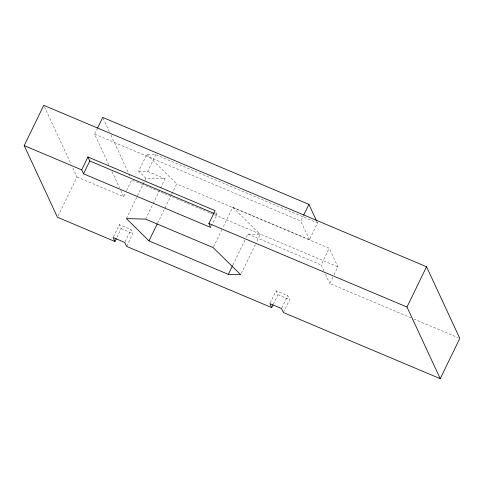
<?xml version="1.0" encoding="UTF-8"?>
<svg xmlns="http://www.w3.org/2000/svg" width="484" height="484" viewBox="0 0 484 484"><rect width="100%" height="100%" fill="white"/><g stroke="black" fill="none" stroke-linecap="round" stroke-linejoin="round"><path stroke-width="0.36" stroke-dasharray="2.42 1.81" d="M108.791 164.687L94.61 134.129L97.205 128.78M58.098 215.9L77.004 176.956L72.255 166.72M77.004 176.956L123.608 196.607L125.229 193.267M126.53 190.593L131.721 179.897L140.777 183.714M160.591 188.228L165.159 178.832L145.987 178.306L138.714 171.118L146.833 154.402L155.775 154.735L317.534 222.955L309.421 239.671L232.731 207.327L222.628 228.145M113.431 236.845L119.342 224.667L131.025 229.591L132.864 233.56L126.627 246.417M138.714 171.118L147.662 171.451L155.775 154.735M116.916 237.426L121.188 228.629L119.342 224.667M126.427 218.593L145.987 178.306M125.114 241.77L131.025 229.591M145.593 219.113L152.769 204.345M153.095 203.673L160.264 188.899M157.56 223.257L171.397 194.756M171.729 194.078L176.672 183.902L146.833 154.402M211.393 226.113L216.977 214.612L215.749 211.968M213.498 246.943L222.301 228.817M232.901 264.96L244.964 240.118M246.265 237.432L247.899 234.074L260.277 234.438L256.363 242.49M241.371 273.375L256.036 243.162M309.421 239.671L300.794 221.079L303.389 215.731M270.193 302.954L276.104 290.775L287.786 295.7L289.626 299.669L283.715 311.847M273.345 304.218L277.949 294.744L276.104 290.775M281.869 307.885L287.786 295.7M323.935 270.949L321.164 264.972L329.277 248.262L176.672 183.902M411.134 317.867L329.792 283.563L333.688 275.535M334.008 274.87L337.905 266.847L329.277 248.262M94.61 134.129L300.794 221.079M147.662 171.451L165.159 178.832M214.896 213.734L216.977 214.612M141.473 184.005L144.958 185.475M145.654 185.771L163.767 193.406M164.463 193.703L167.942 195.167M168.644 195.463L186.751 203.099M187.447 203.395L190.932 204.865M191.628 205.156L209.735 212.797M210.437 213.087L213.916 214.557M214.612 214.854L337.905 266.847M247.899 234.074L321.164 264.972M413.917 319.041L458.409 337.802M121.188 228.629L132.864 233.56M277.949 294.744L289.626 299.669M232.731 207.327L260.277 234.438M316.917 221.63L317.534 222.955M325.478 274.265L329.792 283.563M103.044 118.096L109.342 131.678M110.921 135.072L128.569 173.103M128.889 173.78L130.148 176.497M111.943 171.481L119.512 187.78M120.77 190.496L123.608 196.607M44.395 106.692L70.991 163.991"/><path stroke-width="0.73" d="M116.257 238.781L114.944 241.492L57.445 217.243L24.2 145.611L43.76 105.324L426.555 266.757L459.8 338.389L440.24 378.676L283.382 312.525L281.543 308.556L269.86 303.631L271.706 307.6L273.018 304.89M97.532 128.115L102.723 117.412L308.907 204.369L316.609 220.964M81.699 169.86L87.943 157.004L215.138 210.643L208.894 223.499L210.734 227.468L83.538 173.829L81.699 169.86L24.2 145.611M83.538 173.829L89.782 160.966L87.943 157.004M148.993 240.899L126.427 218.593L145.593 219.113L213.172 247.614L240.717 274.718L228.333 274.361L148.993 240.899L157.227 223.935M228.333 274.361L232.574 265.631M303.716 215.065L308.907 204.369M440.24 378.676L406.996 307.044L426.555 266.757M89.782 160.966L214.2 213.438M208.894 223.499L406.996 307.044M271.706 307.6L126.627 246.417L124.781 242.448L113.099 237.523L114.944 241.492"/></g></svg>
